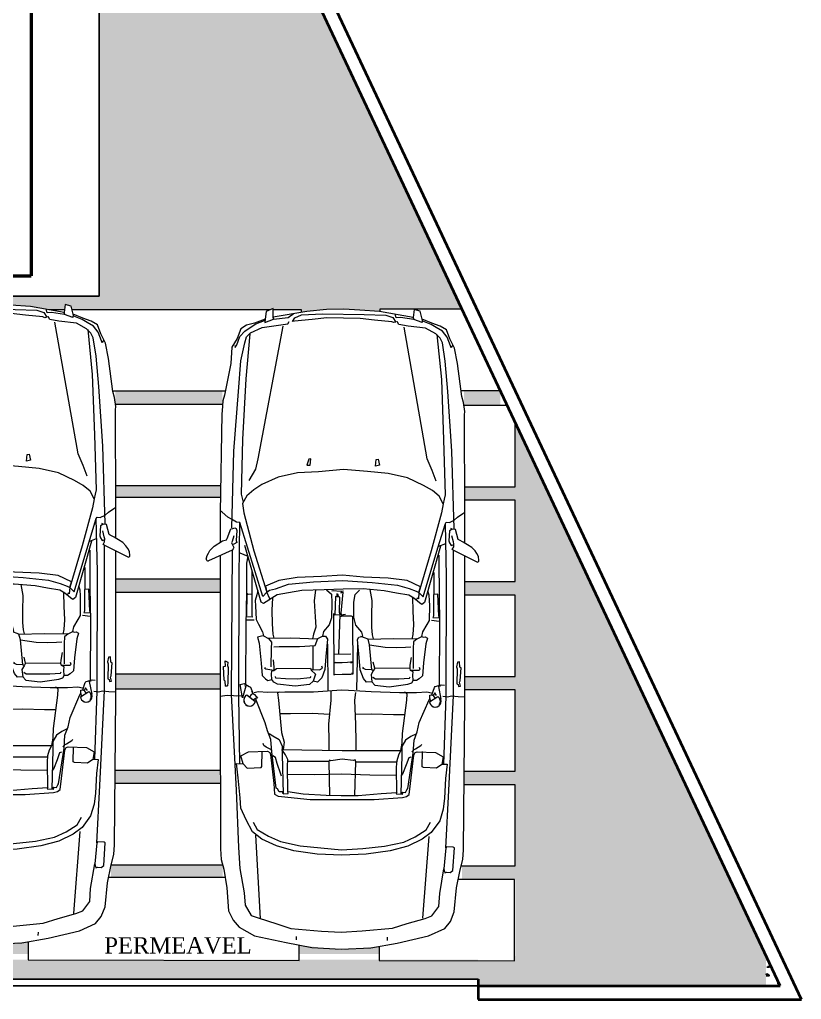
# Model space of a CAD drawing. Header units: centimetres. Extents: x -48696 to 156237, y -5617 to 29024.
# Drawn here: x -12440 to -11863, y 13970 to 14694 of the extents above; entities that cross this region are included whole.
import ezdxf

# ---------------------------------------------------------------- set-up
doc = ezdxf.new("R2010")
doc.units = ezdxf.units.CM
doc.layers.add('ACESSORIOS', color=2, linetype='Continuous')
doc.layers.add('Portas-Cotas', color=2, linetype='Continuous')
for name, color, linetype, lineweight in [('Parede Baixa', 5, 'Continuous', 50), ('Parede Corte', 4, 'Continuous', 40), ('Pisos Externos', 15, 'Continuous', 9), ('Vaga', 184, 'Continuous', 13)]:
    doc.layers.add(name, color=color, linetype=linetype, lineweight=lineweight)
doc.styles.add('Valéria', font='romantic.ttf', dxfattribs={"height": 10})
pattern_1 = [(360, (2776.694, 2662.583), (15, 15), [2.25, -0.45, 0.6, -0.45, 2.25, -9]), (360, (2775.944, 2663.033), (15, 15), [1.5, -1.125, 2.25, -1.125, 1.5, -7.5]), (360, (2781.194, 2669.033), (15, 15), [1.875, -0.75, 1.875, -10.5]), (360, (2773.694, 2672.033), (15, 15), [0.75, -1.5, 0.75, -12]), (90, (2775.194, 2672.033), (-15, 15), [1.35, -13.65]), (90, (2779.694, 2663.033), (-15, 15), [1.5, -13.5]), (90, (2783.444, 2669.033), (-15, 15), [1.5, -13.5]), (45, (2781.644, 2662.883), (5e-15, 15), [1.5, -19.713203]), (135, (2777.744, 2662.883), (-15, 5e-15), [1.5, -19.713203]), (63.43495, (2781.194, 2662.958), (8e-10, 15), [1.5, -32.04102]), (75.963757, (2780.4442, 2663.033), (5e-10, 15), [1.5, -60.346584]), (75.963757, (2784.1942, 2669.033), (5e-10, 15), [1.2, -60.646584]), (75.963757, (2775.4942, 2672.033), (5e-10, 15), [1.05, -60.796584]), (104.036243, (2778.9442, 2663.033), (-5e-10, 15), [1.5, -60.346584]), (104.036243, (2782.6942, 2669.033), (-5e-10, 15), [1.2, -60.646584]), (104.036243, (2774.8942, 2672.033), (-5e-10, 15), [1.05, -60.796584]), (116.56505, (2778.194, 2662.958), (-6e-09, 15), [1.5, -32.041002])]

# ---------------------------------------------------------------- blocks, each defined once
blk = doc.blocks.new('Audi A4 Cab dessus')
at = {"color": 0, "linetype": 'Continuous', "flags": 128}
for points in [[(0.841, -0.23), (0.8417, 0.7715), (0.838, 1.7799), (0.8336, 1.8519), (0.8155, 1.9203), (0.7966, 2.0469), (0.7841, 2.2046), (0.7524, 2.2693), (0.7105, 2.3167), (0.6068, 2.377), (0.3901, 2.4221), (0.2129, 2.4556), (0.0121, 2.4683), (-0.1902, 2.4586), (-0.3715, 2.4252), (-0.5852, 2.3759), (-0.696, 2.3247), (-0.7348, 2.2778), (-0.7613, 2.2123), (-0.7762, 2.0474), (-0.8019, 1.9236), (-0.8198, 1.853), (-0.824, 1.7861), (-0.834, 0.774), (-0.8347, -0.2263)], [(0.7584, -0.2673), (0.7669, 0.7224), (0.7321, 1.3788), (0.7164, 1.7697), (0.7075, 1.9136), (0.6778, 2.0813), (0.6697, 2.1669), (0.6293, 2.2367), (0.5811, 2.2532), (0.4536, 2.2926), (0.3571, 2.3256), (0.1476, 2.3432), (0.0137, 2.3517), (-0.1303, 2.3428), (-0.3375, 2.3245), (-0.4383, 2.2905), (-0.5613, 2.2579), (-0.6073, 2.2384), (-0.6562, 2.1743), (-0.6618, 2.085), (-0.6903, 1.9165)], [(-0.3024, 2.385), (-0.301, 2.4073)], [(0.3203, 2.3816), (0.3217, 2.404)], [(-0.5878, 1.695), (-0.5448, 2.256)], [(0.5992, 1.6874), (0.5666, 2.2577)], [(-0.6777, 1.1988), (-0.713, 1.201), (-0.7024, 1.2989), (-0.6939, 1.4328), (-0.6847, 1.5084), (-0.6618, 1.5876), (-0.6029, 1.6691), (-0.5418, 1.7145), (-0.4447, 1.7622), (-0.3216, 1.7947), (-0.159, 1.8159), (0.0073, 1.8233), (0.1772, 1.8171), (0.337, 1.7936), (0.4558, 1.7592), (0.556, 1.7126), (0.6201, 1.6637), (0.6641, 1.5803), (0.6995, 1.5019), (0.704, 1.4299), (0.7178, 1.2946), (0.7295, 1.1953), (0.6849, 1.1981), (0.6994, 1.1434), (0.6483, 1.1153), (0.518, 1.11), (0.5007, 1.1201), (0.4971, 1.1337), (0.4738, 1.3324), (0.4693, 1.4044), (0.4434, 1.4194), (0.4211, 1.4208), (0.2253, 1.4421), (0.0057, 1.4425), (-0.2138, 1.4429), (-0.4074, 1.4282), (-0.4348, 1.421), (-0.4535, 1.4087), (-0.4627, 1.3331), (-0.484, 1.1373), (-0.4941, 1.12), (-0.5077, 1.1164), (-0.633, 1.1198), (-0.6849, 1.1499), (-0.677, 1.2032), (-0.6396, 1.2278), (-0.5504, 1.2221), (-0.5417, 1.2171), (-0.5437, 1.1142)], [(-0.7038, 1.774), (-0.7241, 1.3809), (-0.7562, 0.7287), (-0.7561, -0.266), (-0.7475, -0.2711), (-0.7575, -0.2884), (-0.7589, -0.3107), (-0.7553, -0.3243), (-0.7445, -0.3654)], [(0.6159, 1.5968), (0.5877, 1.6478), (0.5099, 1.6931), (0.4271, 1.7297), (0.2946, 1.7604), (0.1521, 1.7739), (0.0095, 1.7873), (-0.1344, 1.7785), (-0.2834, 1.761), (-0.4151, 1.7334), (-0.4935, 1.698), (-0.5683, 1.649), (-0.5984, 1.5971)], [(0.3787, 1.3877), (0.2721, 1.4033), (0.1159, 1.4132), (0.013, 1.4152), (-0.1036, 1.4136), (-0.2613, 1.4011), (-0.3692, 1.3944), (-0.3668, 1.2195), (-0.3696, 1.1749), (-0.3811, 1.1353), (-0.3967, 1.1058), (-0.404, 1.0561), (-0.4082, 0.9891), (-0.4359, 0.7623), (-0.4387, 0.7177), (-0.4215, 0.7077)], [(-0.0813, 1.4122), (-0.0867, 1.184), (-0.0831, 1.1703), (-0.0695, 1.1739), (0.0061, 1.1647), (0.0831, 1.1777), (0.0918, 1.1727), (0.0968, 1.1814), (0.3747, 1.1818)], [(0.0968, 1.1814), (0.0936, 1.4146)], [(-0.3692, 1.3944), (-0.3642, 1.4031), (-0.4088, 1.4059), (-0.4052, 1.3922), (-0.4275, 1.3936), (-0.4376, 1.3763), (-0.4426, 1.3677), (-0.4804, 1.1236), (-0.486, 1.0344), (-0.5075, 0.9775), (-0.5204, 0.9155), (-0.5885, 0.7585)], [(-0.4975, 0.9947), (-0.4651, 1.0106), (-0.4277, 1.0352), (-0.4026, 1.0784), (-0.4034, 1.1367), (-0.3953, 1.405)], [(0.411, 1.4035), (0.375, 1.4013), (0.3787, 1.3877), (0.3811, 1.2128), (0.3783, 1.1681), (0.3942, 1.1358), (0.4187, 1.0984), (0.007, 1.1064), (-0.3967, 1.1058)], [(0.506, 0.9898), (0.48, 1.0049), (0.4368, 1.03), (0.4173, 1.076), (0.4165, 1.1343), (0.411, 1.4035), (0.4147, 1.3899), (0.437, 1.3885), (0.4492, 1.3698), (0.4579, 1.3648), (0.4871, 1.1165), (0.4907, 1.1028), (0.508, 1.0927), (0.5253, 1.0827), (0.5425, 1.0726), (0.5462, 1.059)], [(-0.4036, 1.2756), (-0.4086, 1.267), (-0.4352, 1.2014), (-0.4516, 1.1532), (-0.4653, 1.1496)], [(-0.3676, 1.2778), (-0.1841, 1.2752), (0.0081, 1.2676), (0.1967, 1.2737), (0.3803, 1.2711)], [(0.4213, 1.2819), (0.4249, 1.2682), (0.4517, 1.1949), (0.4625, 1.1539), (0.4798, 1.1438)], [(0.6849, 1.1981), (0.6553, 1.2268), (0.561, 1.2238), (0.556, 1.2152), (0.554, 1.1122)], [(-0.6907, 1.1996), (-0.7065, 0.7346), (-0.7089, -0.0853), (-0.7004, -0.4488)], [(-0.0867, 1.184), (-0.3646, 1.1835)], [(0.7072, 1.1967), (0.7137, 0.7303), (0.7113, -0.0896), (0.7061, -0.4567)], [(-0.5379, 1.0645), (-0.5329, 1.0732), (-0.5142, 1.0854), (-0.4955, 1.0977), (-0.4818, 1.1013), (-0.4717, 1.1186)], [(-0.0853, 0.7089), (-0.0775, 0.7622), (-0.0849, 0.9284), (-0.0865, 1.045), (-0.0873, 1.1033)], [(0.0846, 0.7027), (0.0838, 0.761), (0.0986, 0.9258), (0.097, 1.0424), (0.0962, 1.1007)], [(0.4344, 0.7075), (0.4481, 0.7111), (0.4422, 0.7608), (0.4203, 0.9818), (0.4022, 1.0501), (0.4093, 1.0985)], [(0.4871, 1.1165), (0.4951, 1.0308), (0.5182, 0.9711), (0.5327, 0.9164), (0.5985, 0.751)], [(-0.0805, 0.8565), (-0.1971, 0.8548), (-0.3447, 0.8597), (-0.4253, 0.8603)], [(0.0944, 0.8589), (0.206, 0.8519), (0.3586, 0.8557), (0.4329, 0.8551)], [(-0.6842, 0.7332), (-0.7152, 0.7396), (-0.7425, 0.7324), (-0.7872, 0.7352), (-0.8318, 0.738)], [(-0.5936, 0.7499), (-0.595, 0.7275), (-0.6086, 0.7239), (-0.6251, 0.6757), (-0.6301, 0.667), (-0.6711, 0.6562), (-0.6935, 0.6576)], [(-0.6661, 0.6648), (-0.6525, 0.6684), (-0.6697, 0.7553)], [(-0.5921, 0.7722), (-0.6482, 0.7354)], [(-0.6086, 0.7239), (-0.6173, 0.729), (-0.6295, 0.7477)], [(-0.5936, 0.7499), (-0.5972, 0.7635)], [(0.6266, 0.6999), (0.6143, 0.7186), (0.6057, 0.7236), (0.5848, 0.7473), (0.5985, 0.751), (0.6147, 0.7616)], [(0.5947, 0.7575), (0.5997, 0.7661)], [(0.5999, 0.7733), (0.6554, 0.7295)], [(0.6033, 0.7706), (0.6588, 0.7268)], [(0.6735, 0.6611), (0.6648, 0.6661), (0.6877, 0.7453), (0.7044, 0.6547), (0.6771, 0.6474), (0.6425, 0.6675), (0.6339, 0.6726), (0.6143, 0.7186), (0.628, 0.7222), (0.6395, 0.742)], [(-0.6396, 0.7304), (-0.6273, 0.7117), (-0.6173, 0.729)], [(0.6093, 0.7099), (0.582, 0.7027), (0.515, 0.7069), (0.3984, 0.7053), (0.2012, 0.7043), (0.0436, 0.6918), (0.0076, 0.6896), (-0.037, 0.6924), (-0.1933, 0.7022), (-0.3855, 0.7099), (-0.5021, 0.7083), (-0.574, 0.7038), (-0.605, 0.7103)], [(-0.0953, 0.6916), (-0.1014, 0.3828)], [(0.1019, 0.6926), (0.1045, 0.3788)], [(0.6914, 0.7317), (0.7273, 0.7339), (0.7497, 0.7325), (0.7943, 0.7297), (0.8417, 0.7352)], [(-0.6554, -0.2321), (-0.6562, -0.1738), (-0.6572, 0.0235), (-0.6605, 0.2567), (-0.6575, 0.6598)], [(-0.1981, 0.5547), (-0.182, 0.3834), (-0.1711, 0.3424), (-0.346, 0.3399), (-0.5073, 0.3411), (-0.5396, 0.3253), (-0.5483, 0.3303), (-0.562, 0.3267), (-0.5792, 0.3367), (-0.5678, 0.3763), (-0.5507, 0.5052), (-0.5451, 0.5945), (-0.5214, 0.6154), (-0.5027, 0.6276), (-0.4804, 0.6262)], [(-0.1975, 0.6353), (-0.2184, 0.659), (-0.3163, 0.6697), (-0.443, 0.6508), (-0.4703, 0.6435), (-0.4804, 0.6262), (-0.4781, 0.5902), (-0.4795, 0.5679), (-0.4623, 0.5579)], [(-0.2039, 0.6043), (-0.2212, 0.6144), (-0.3018, 0.615), (-0.3824, 0.6156), (-0.4544, 0.6112), (-0.4594, 0.6025)], [(-0.4586, 0.5442), (-0.2168, 0.5424), (-0.2067, 0.5597), (-0.1916, 0.5856), (-0.1975, 0.6353), (-0.1615, 0.6375), (-0.1406, 0.6138), (-0.1175, 0.5541), (-0.1094, 0.4684), (-0.0991, 0.3468), (-0.1092, 0.3295), (-0.1365, 0.3223), (-0.1293, 0.2949), (-0.0875, 0.2475), (-0.073, 0.1928), (-0.075, 0.0899), (-0.0828, 0.0366), (-0.1116, 0.007)], [(0.473, 0.3959), (0.437, 0.3937), (0.3787, 0.3929), (0.2981, 0.3935), (0.1902, 0.3868), (0.1737, 0.3386), (0.1413, 0.3227), (0.119, 0.3241), (0.1067, 0.3428), (0.1188, 0.463), (0.1244, 0.5523), (0.1459, 0.6092), (0.1747, 0.6387), (0.2056, 0.6323)], [(0.4787, 0.4852), (0.4728, 0.5348), (0.4742, 0.5571), (0.4555, 0.5449), (0.2223, 0.5416), (0.2187, 0.5553), (0.1891, 0.5841), (0.2056, 0.6323), (0.2293, 0.6532), (0.3287, 0.6649), (0.4489, 0.6528), (0.4748, 0.6378), (0.4871, 0.6191)], [(0.2215, 0.5999), (0.2265, 0.6086), (0.3122, 0.6166), (0.3928, 0.616), (0.4598, 0.6118), (0.4634, 0.5982)], [(0.5444, 0.3197), (0.5581, 0.3233), (0.5854, 0.3306), (0.5746, 0.3716), (0.5607, 0.5069), (0.5526, 0.5925), (0.5317, 0.6163), (0.5144, 0.6263), (0.4871, 0.6191), (0.4893, 0.5831), (0.4879, 0.5608), (0.4742, 0.5571), (0.5275, 0.5493), (0.5362, 0.5443), (0.5311, 0.5356)], [(0.6508, -0.2254), (0.6611, -0.1761), (0.66, 0.0212), (0.6655, 0.2493), (0.6684, 0.6525)], [(0.8037, 0.6663), (0.7901, 0.6627)], [(-0.522, 0.5347), (-0.5256, 0.5484), (-0.5206, 0.5571), (-0.4623, 0.5579), (-0.4586, 0.5442), (-0.46, 0.5219), (-0.4679, 0.4686)], [(-0.5073, 0.3411), (-0.4835, 0.3621), (-0.4807, 0.4067), (-0.4809, 0.5456)], [(-0.2168, 0.5424), (-0.2059, 0.5014)], [(-0.2067, 0.5597), (-0.1981, 0.5547), (-0.1534, 0.5519), (-0.1361, 0.5418)], [(-0.1359, 0.542), (-0.1409, 0.5334)], [(0.0163, 0.1872), (0.0026, 0.1836), (-0.0557, 0.1827), (-0.0643, 0.1878), (-0.0664, 0.5822), (-0.0527, 0.5859), (0.0056, 0.5867), (0.0639, 0.5875), (0.0502, 0.5838)], [(-0.0593, 0.5807), (-0.0643, 0.5721)], [(0.0559, 0.1757), (0.0645, 0.1707), (0.0639, 0.5875)], [(0.205, 0.5517), (0.1604, 0.5545), (0.1417, 0.5422), (0.1453, 0.5286)], [(0.2187, 0.5553), (0.205, 0.5517), (0.2038, 0.3905)], [(-0.0533, 0.5052), (-0.067, 0.5016), (0.005, 0.506), (0.0633, 0.5068)], [(-0.0637, 0.4982), (-0.05, 0.5018)], [(0.5837, 0.0112), (0.5895, 0.039), (0.6009, 0.0787), (0.5987, 0.1146), (0.5957, 0.2089), (0.5798, 0.2413), (0.5517, 0.2924), (0.5444, 0.3197), (0.5098, 0.3398), (0.4889, 0.3635), (0.4917, 0.4082), (0.4951, 0.5334)], [(-0.0525, 0.4469), (0.0641, 0.4485)], [(0.0281, 0.4463), (0.0199, 0.1735)], [(-0.4759, 0.0569), (-0.4789, 0.1512), (-0.4819, 0.2454), (-0.4777, 0.3124), (-0.4713, 0.3434)], [(-0.182, 0.3834), (-0.2885, 0.3991), (-0.3692, 0.3997), (-0.4275, 0.3988), (-0.4634, 0.3966)], [(-0.1836, 0.0026), (-0.1966, 0.0796), (-0.1946, 0.1825), (-0.194, 0.2632), (-0.1999, 0.3128), (-0.2071, 0.3402)], [(-0.1711, 0.3424), (-0.1229, 0.3259)], [(0.1753, 0.3432), (0.3572, 0.336), (0.5098, 0.3398)], [(0.1886, 0.006), (0.1978, 0.0816), (0.1912, 0.1896), (0.1868, 0.2616), (0.2032, 0.3098), (0.2097, 0.3408)], [(0.4833, 0.0603), (0.4885, 0.144), (0.4855, 0.2383), (0.4811, 0.3103), (0.4738, 0.3376)], [(-0.5396, 0.3253), (-0.5461, 0.2943), (-0.5762, 0.2424), (-0.5913, 0.2165), (-0.5933, 0.1135), (-0.5911, 0.0776), (-0.5889, 0.0416), (-0.5816, 0.0142)], [(0.1133, 0.0046), (0.0784, 0.0354), (0.0776, 0.0937), (0.0796, 0.1966), (0.0961, 0.2449), (0.1349, 0.2917), (0.1413, 0.3227)], [(-0.605, 0.2129), (-0.6582, 0.2207)], [(0.6094, 0.2126), (0.6646, 0.2133)], [(-0.621, -0.1132), (-0.62, 0.1869), (-0.615, 0.1956), (-0.6597, 0.1984), (-0.656, 0.1847), (-0.6488, 0.0354), (-0.6454, 0.0386), (-0.6205, 0.035)], [(0.0101, 0.0173), (0.0151, 0.0259), (0.0014, 0.0223), (0.0149, 0.1649), (0.0112, 0.1785), (-0.0024, 0.1749), (-0.0161, 0.1713)], [(0.6243, -0.12), (0.6252, 0.1802), (0.6216, 0.1939), (0.6632, 0.191), (0.6582, 0.1824), (0.6559, 0.0297), (0.6503, 0.0347), (0.6248, 0.0329)], [(-0.6683, -0.294), (-0.5587, 0.0934), (-0.54, 0.1057), (-0.5227, 0.0957), (-0.4845, 0.0619), (-0.4499, 0.0418), (-0.3657, 0.0275), (-0.2815, 0.0132), (-0.1389, -0.0002), (0, 0), (0.1303, 0.0052), (0.2829, 0.0091), (0.3735, 0.0258), (0.4505, 0.0388), (0.4879, 0.0634), (0.5253, 0.0879), (0.544, 0.1002), (0.5613, 0.0901), (0.6713, -0.2977)], [(0.5066, 0.0756), (0.5039, 0.07), (0.5016, 0.067), (0.5211, 0.0209), (0.5024, 0.0087), (0.4614, -0.0022), (0.3744, -0.0325), (0.2031, -0.0486), (0.0008, -0.0583), (-0.2, -0.0457), (-0.3735, -0.0258), (-0.4528, -0.0028), (-0.501, 0.0136), (-0.5183, 0.0237), (-0.5155, 0.0683), (-0.5068, 0.0633), (-0.4998, 0.0754)], [(-0.5183, 0.0237), (-0.5479, 0.0524), (-0.6496, -0.2817), (-0.7004, -0.4488), (-0.7054, -0.4574), (-0.7278, -0.456), (-0.7601, -0.4719), (-0.7838, -0.4928), (-0.8212, -0.5174), (-0.8349, -0.5263)], [(-0.643, -1.7429), (-0.673, -1.4363), (-0.6873, -1.0232), (-0.6994, -0.646), (-0.693, -0.6151), (-0.6865, -0.5841), (-0.6737, -0.5222), (-0.6035, -0.2622), (-0.5183, 0.0237), (-0.5298, -0.0149), (-0.4383, -0.0575), (-0.3094, -0.0746), (-0.1395, -0.0808), (0.003, -0.0943), (0.147, -0.0854), (0.3132, -0.078), (0.4399, -0.0591), (0.532, -0.0201), (0.5211, 0.0209)], [(-0.6865, -0.5841), (-0.6584, -0.6352), (-0.6115, -0.674), (-0.551, -0.7091), (-0.4422, -0.7608), (-0.3098, -0.7916), (-0.1672, -0.805), (-0.0024, -0.8199), (0.1689, -0.8038), (0.3129, -0.7949), (0.4446, -0.7674), (0.5554, -0.7161), (0.6114, -0.6793), (0.6589, -0.6375), (0.689, -0.5856), (0.6796, -0.5223), (0.6108, -0.2625), (0.5211, 0.0209), (0.5499, 0.0505), (0.654, -0.2876), (0.7061, -0.4567), (0.7284, -0.4581), (0.763, -0.4782), (0.789, -0.4933), (0.8272, -0.5271), (0.8406, -0.5349)], [(-0.0036, 0.0137), (0.0101, 0.0173), (0.077, 0.0131), (0.0633, 0.0095)], [(-0.93, -0.1951), (-0.9282, -0.2238), (-0.916, -0.2425), (-0.9037, -0.2612), (-0.8828, -0.285), (-0.8223, -0.3201), (-0.7963, -0.3352), (-0.7877, -0.3402), (-0.7696, -0.4086), (-0.7473, -0.41), (-0.7286, -0.3977), (-0.7243, -0.3308), (-0.728, -0.3171), (-0.7402, -0.2984), (-0.7539, -0.302)], [(-0.7561, -0.266), (-0.9155, -0.1855)], [(0.7477, -0.3652), (0.7592, -0.3256), (0.7642, -0.317), (0.7483, -0.2846), (0.7533, -0.276), (0.7584, -0.2673), (0.9222, -0.1934)], [(0.7077, -0.2469), (0.6508, -0.2254)], [(0.9361, -0.2045), (0.9311, -0.2289), (0.921, -0.2462), (0.911, -0.2635), (0.8822, -0.2931), (0.8261, -0.3299), (0.7988, -0.3371), (0.7938, -0.3457), (0.7672, -0.4113), (0.7536, -0.4149), (0.7399, -0.4185), (0.7312, -0.4135), (0.7276, -0.3998), (0.7318, -0.3329), (0.7282, -0.3192), (0.7469, -0.3069), (0.7579, -0.304)], [(-0.8348, -0.3129), (-0.8349, -0.521), (-0.8324, -1.1933), (-0.8339, -1.2156), (-0.8244, -1.2789), (-0.8135, -1.3199), (-0.783, -1.5459), (-0.7626, -1.6503), (-0.7309, -1.715), (-0.7078, -1.7747), (-0.6645, -1.7998), (-0.6076, -1.8213), (-0.5421, -1.8479), (-0.5276, -1.9026), (-0.488, -1.914), (-0.4802, -1.8607), (-0.4838, -1.8471), (-0.4802, -1.8607), (-0.2498, -1.9021), (-0.1159, -1.9106), (-0.0043, -1.9176), (0.1123, -1.916), (0.2476, -1.9021), (0.4786, -1.8629), (0.4794, -1.9212), (0.5255, -1.9017), (0.5333, -1.8484), (0.6067, -1.8217), (0.6614, -1.8072), (0.6988, -1.7826), (0.7253, -1.7171), (0.7605, -1.6566), (0.7675, -1.545), (0.8125, -1.3283), (0.824, -1.2887), (0.8282, -1.2217), (0.8296, -1.1994), (0.8408, -0.5235), (0.841, -0.3201)], [(-0.7006, -0.3099), (-0.6546, -0.2904)], [(-0.7609, -0.4136), (-0.745, -0.9434), (-0.717, -1.3529), (-0.6987, -1.5602), (-0.6798, -1.6868), (-0.6639, -1.7192), (-0.6344, -1.748), (-0.5652, -1.7882), (-0.445, -1.8002), (-0.3831, -1.8131), (-0.3708, -1.8318)], [(0.7622, -0.4199), (0.7472, -0.9433), (0.7168, -1.3536), (0.6992, -1.5631), (0.6734, -1.6869), (0.662, -1.7266), (0.6332, -1.7561), (0.5548, -1.7915), (0.4418, -1.8068), (0.3785, -1.8162), (0.3685, -1.8335)], [(0.6383, -1.7475), (0.6666, -1.4401), (0.6883, -1.0247), (0.6985, -0.6489), (0.6913, -0.6216), (0.684, -0.5942)], [(-0.6381, -0.7395), (-0.6113, -0.8129), (-0.5759, -0.8913), (-0.4176, -1.793)], [(0.6432, -0.744), (0.598, -0.8218), (0.5801, -0.8924), (0.4109, -1.8004)], [(-0.7504, -1.669), (-0.7403, -1.6517), (-0.7367, -1.6653), (-0.7136, -1.725), (-0.6804, -1.7675), (-0.6372, -1.7926), (-0.6026, -1.8127), (-0.5457, -1.8342), (-0.5421, -1.8479), (-0.5407, -1.8256), (-0.4838, -1.8471), (-0.3928, -1.8591), (-0.3638, -1.8582), (-0.3573, -1.8828)], [(0.7418, -1.6688), (0.7382, -1.6552), (0.7281, -1.6725), (0.7066, -1.7294), (0.6728, -1.7676), (0.6354, -1.7921), (0.5981, -1.8166), (0.5383, -1.8397), (0.5333, -1.8484), (0.5347, -1.8261), (0.475, -1.8492)], [(-0.1454, -1.8818), (-0.293, -1.877), (-0.3412, -1.8605), (-0.3609, -1.8284), (-0.3472, -1.8248), (-0.3348, -1.8296), (-0.2146, -1.8416), (-0.1167, -1.8523), (0.1115, -1.8577), (0.2108, -1.846), (0.3325, -1.8357), (0.3461, -1.8321), (0.3311, -1.8581), (0.285, -1.8776), (0.1411, -1.8864), (-0.1454, -1.8818)], [(0.475, -1.8492), (0.3757, -1.8609), (0.357, -1.8731), (0.3383, -1.8854)]]:
    blk.add_lwpolyline(points, dxfattribs=at)
for points in [[(-0.6976, 1.9439), (-0.7113, 1.9403), (-0.7336, 1.9417), (-0.7523, 1.9294), (-0.7621, 1.7732), (-0.7535, 1.7682), (-0.7088, 1.7654), (-0.7038, 1.774), (-0.6903, 1.9165)], [(-0.5936, 0.7499), (-0.5885, 0.7585)], [(-0.7791, 0.6495), (-0.7878, 0.6546), (-0.7914, 0.6682), (-0.805, 0.6646), (-0.7978, 0.6373), (-0.8028, 0.6286), (-0.8085, 0.5394), (-0.7998, 0.5343), (-0.7976, 0.4983), (-0.7839, 0.502), (-0.7775, 0.5329), (-0.7811, 0.5466)], [(0.7901, 0.6627), (0.8037, 0.6663), (0.806, 0.6303), (0.8146, 0.6253), (0.8176, 0.531), (0.804, 0.5274), (0.8062, 0.4914), (0.7889, 0.5015), (0.7903, 0.5238), (0.7867, 0.5375), (0.7887, 0.6404)], [(0.0496, 0.5032), (0.0633, 0.5068)], [(0.0559, 0.1757), (0.0199, 0.1735), (0.0235, 0.1598), (0.0215, 0.0569), (0.0525, 0.0505)], [(0.0338, 0.0382), (0.0424, 0.0332), (0.0436, 0.0523), (0.0302, 0.0519)], [(-0.7386, -0.415), (-0.7473, -0.41)], [(-0.2398, -0.8901), (-0.2506, -0.849), (-0.2233, -0.8418), (-0.2261, -0.8864)], [(0.2353, -0.8886), (0.2468, -0.849), (0.2244, -0.8476), (0.2216, -0.8922)], [(0.4786, -1.8629), (0.475, -1.8492)]]:
    blk.add_lwpolyline(points, close=True, dxfattribs=at)
for points in [[(-0.6074, 0.8003, 0.753554), (-0.6697, 0.7553)], [(-0.5921, 0.7722, 0.624869), (-0.6592, 0.7981)], [(-0.6586, 0.7925, 0.429634), (-0.6482, 0.7354)], [(0.6673, 0.7905, 0.624869), (0.5997, 0.7661)], [(0.6768, 0.7474, 0.753554), (0.6155, 0.7938)], [(0.6606, 0.7278, 0.429634), (0.6723, 0.7847)], [(-0.9155, -0.1855, 0.579223), (-0.93, -0.1951)], [(0.9361, -0.2045, 0.612971), (0.9222, -0.1934)]]:
    blk.add_lwpolyline(points, format="xyb", dxfattribs=at)

msp = doc.modelspace()

# ---------------------------------------------------------------- hatches: boundary and pattern name
h = msp.add_hatch()
h.set_pattern_fill('GRASS2', color=74, scale=15, pattern_type=2)
h.set_pattern_definition(pattern_1)
h.paths.add_polyline_path([(-12701.81742, 13998.62809), (-13087.8183, 13998.62809), (-13087.8183, 14248.52817), (-12701.81742, 14248.52817)])
h.paths.add_polyline_path([(-12582.81816, 14248.62092), (-12601.81742, 14248.62092), (-12601.81742, 13998.62809), (-12582.81816, 13998.62809)])
h.paths.add_polyline_path([(-12433.78221, 14012.89298), (-12460.346, 14010.97364), (-12483.29818, 14012.33712), (-12483.29818, 14003.7309), (-12433.78221, 14003.7309)])
h.paths.add_polyline_path([(-12546.93425, 14070.03309), (-12582.81816, 14070.03309), (-12582.81816, 14059.64112), (-12546.93425, 14059.64112)])
h.paths.add_polyline_path([(-12549.52529, 14129.64112), (-12582.67759, 14129.64112), (-12582.67759, 14139.64112), (-12549.52529, 14139.64112)])
h.paths.add_polyline_path([(-12549.75646, 14199.64112), (-12582.67759, 14199.64112), (-12582.67759, 14209.64112), (-12549.75646, 14209.64112)])
h.paths.add_polyline_path([(-12549.70741, 14269.64112), (-12582.67759, 14269.64112), (-12582.67759, 14279.64112), (-12549.70741, 14279.64112)])
h.paths.add_polyline_path([(-12549.55936, 14339.64112), (-12582.67759, 14339.64112), (-12582.67759, 14349.64112), (-12549.55936, 14349.64112)])
h.paths.add_polyline_path([(-12548.24139, 14409.64112), (-12582.67759, 14409.64112), (-12582.67759, 14419.64112), (-12548.24139, 14419.64112)])
h.paths.add_polyline_path([(-12582.67759, 14489.64112), (-12582.67759, 14479.64112), (-12516.01529, 14479.64112), (-12515.67754, 14481.93729), (-12510.71583, 14484.03929), (-12510.65486, 14479.64112), (-12499.52442, 14479.79543), (-12485.73288, 14481.98281), (-12471.92552, 14483.39945), (-12458.58342, 14483.65326), (-12447.98512, 14483.08341), (-12432.88598, 14482.13238), (-12427.09416, 14481.3097), (-12418.49873, 14479.53819), (-12406.9996, 14479.53819), (-12406.45121, 14483.26724), (-12402.1825, 14482.03247), (-12401.52201, 14479.53819), (-12255.10174, 14479.53819), (-12253.17756, 14480.35336), (-12253.17756, 14479.53819), (-12232.12716, 14479.53819), (-12231.8121, 14477.68266), (-12212.93202, 14480.34968), (-12200.36817, 14480.34968), (-12174.45805, 14478.27751), (-12174.45805, 14479.91132), (-12113.68594, 14479.91132), (-12490.84491, 15282.94993), (-12606.58768, 15282.94993), (-12606.58768, 15100.46001), (-12497.36462, 15100.42825), (-12497.36462, 14853.77482), (-12381.51336, 14853.77482), (-12381.51336, 14489.64112)])
h.paths.add_polyline_path([(-12369.42263, 14409.64112), (-12290.47085, 14409.64112), (-12290.47085, 14419.53819), (-12369.42263, 14419.53819)])
h.paths.add_polyline_path([(-12369.12358, 14349.64112), (-12291.94016, 14349.64112), (-12291.94016, 14340.83564), (-12369.12358, 14340.83564)])
h.paths.add_polyline_path([(-12369.09969, 14280.83564), (-12292.16578, 14280.83564), (-12292.16578, 14270.75712), (-12369.09969, 14270.75712)])
h.paths.add_polyline_path([(-12369.14863, 14210.75712), (-12292.21572, 14210.75712), (-12292.21572, 14199.47849), (-12369.14863, 14199.47849)])
h.paths.add_polyline_path([(-12369.69382, 14139.47849), (-12292.00053, 14139.47849), (-12292.00053, 14129.64112), (-12369.69382, 14129.64112)])
h.paths.add_polyline_path([(-12372.61816, 14069.67794), (-12290.37137, 14069.67794), (-12290.37137, 14060.39334), (-12372.61816, 14060.39334)])
h.paths.add_polyline_path([(-12174.91461, 14009.45178), (-12202.79469, 14006.67377), (-12233.78221, 14010.41872), (-12233.78221, 14003.7309), (-12174.91461, 14003.7309)])
h.paths.add_polyline_path([(-12074.45805, 14396.38814), (-12074.37629, 13998.73654), (-11887.73699, 13998.82575)])
h.paths.add_polyline_path([(-12074.45805, 14068.82575), (-12113.66335, 14068.82575), (-12113.66335, 14058.82575), (-12074.45805, 14058.82575)])
h.paths.add_polyline_path([(-12074.45805, 14138.82575), (-12112.22422, 14138.82575), (-12112.22422, 14128.82575), (-12074.45805, 14128.82575)])
h.paths.add_polyline_path([(-12074.45805, 14208.82575), (-12111.61612, 14208.82575), (-12111.61612, 14198.82575), (-12074.45805, 14198.82575)])
h.paths.add_polyline_path([(-12074.45805, 14278.82575), (-12111.56724, 14278.82575), (-12111.56724, 14268.82575), (-12074.45805, 14268.82575)])
h.paths.add_polyline_path([(-12074.45805, 14348.82575), (-12111.55919, 14348.82575), (-12111.55919, 14338.82575), (-12074.45805, 14338.82575)])
h.paths.add_polyline_path([(-12085.50606, 14419.91132), (-12112.31287, 14419.91132), (-12112.31287, 14408.82575), (-12085.50606, 14408.82575)])
h = msp.add_hatch()
h.set_pattern_fill('GRASS2', color=74, scale=15, pattern_type=2)
h.set_pattern_definition(pattern_1)
h.paths.add_polyline_path([(-13087.99866, 13980.09934), (-12701.85197, 13980.09934), (-12701.85197, 14001.91567), (-13087.99866, 14001.91567)])
h.paths.add_polyline_path([(-12583.29818, 13999.64112), (-12101.85197, 13999.64112), (-12101.85197, 13985.3021), (-12583.29818, 13985.3021)])
h.paths.add_polyline_path([(-12583.29818, 14002.15118), (-12601.85196, 14002.15118), (-12601.85196, 13980.18285), (-12583.29818, 13980.18285)])
h.paths.add_polyline_path([(-12074.9108, 13980.30764), (-11889.42382, 13980.30764), (-11889.42382, 14002.41732), (-12074.9108, 14002.41732)])
h.paths.add_polyline_path([(-12101.85094, 13980.3021), (-12074.91461, 13980.3021), (-12074.91461, 13998.82575), (-12101.85094, 13998.82575)])
h = msp.add_hatch()
h.set_pattern_fill('GRASS2', color=74, scale=15, pattern_type=2)
h.set_pattern_definition(pattern_1)
h.paths.add_polyline_path([(-11889.42382, 14002.41732), (-11879.0586, 13980.34791), (-11889.42382, 13980.34791)])

# ---------------------------------------------------------------- linework, layer by layer
for p in [(-12381.51336, 14853.77482), (-12582.67759, 14489.64112)]:
    msp.add_line(p, (-12381.51336, 14489.64112))
at = {"layer": 'ACESSORIOS'}
msp.add_lwpolyline([(-12581.85197, 13980.3021), (-12101.85197, 13980.3021), (-12101.85197, 13985.3021), (-12581.85197, 13985.3021)], close=True, dxfattribs=at)
at = {"layer": 'Parede Baixa'}
for p in [(-12431.51336, 14803.77482), (-12511.46061, 14504.64112)]:
    msp.add_line(p, (-12431.51336, 14504.64112), dxfattribs=at)
at = {"layer": 'Parede Corte'}
for p, q in [((-11863.31546, 13970.35115), (-12667.68698, 15683.00137)), ((-11879.0586, 13980.34791), (-12490.84491, 15282.94993)), ((-12101.85197, 13985.3021), (-12101.85197, 13970.3021))]:
    msp.add_line(p, q, dxfattribs=at)
at = {"layer": 'Parede Corte', "color": 4}
for p, q in [((-12101.85197, 13980.3021), (-11879.0586, 13980.34791)), ((-12101.85197, 13970.3021), (-11863.31546, 13970.35115))]:
    msp.add_line(p, q, dxfattribs=at)
at = {"layer": 'Pisos Externos'}
for p, q in [((-12433.78221, 13999.40132), (-12233.78221, 13999.08055)), ((-12174.91461, 13998.98613), (-12074.91461, 13998.82575))]:
    msp.add_line(p, q, dxfattribs=at)
for points in [[(-12406.9996, 14479.53819), (-12418.49873, 14479.53819)], [(-12255.10174, 14479.53819), (-12401.52201, 14479.53819)], [(-12232.12716, 14477.62917), (-12232.12716, 14479.53819), (-12253.16626, 14479.53819)], [(-12113.68594, 14479.91132), (-12174.45805, 14479.91132), (-12174.45805, 14478.27751)], [(-12371.40636, 14419.53819), (-12288.43516, 14419.53819)], [(-12114.41731, 14419.91132), (-12085.50606, 14419.91132)], [(-12290.47085, 14409.64112), (-12369.42263, 14409.64112)], [(-12080.29955, 14408.82575), (-12112.31287, 14408.82575)], [(-12111.59583, 14348.82575), (-12074.45805, 14348.82575), (-12074.45805, 14396.38814)], [(-12369.12358, 14349.64112), (-12291.79417, 14349.64112)], [(-12291.94016, 14340.83564), (-12369.09132, 14340.83564)], [(-12111.56025, 14278.82575), (-12074.45805, 14278.82575), (-12074.45805, 14338.82575), (-12111.55919, 14338.82575)], [(-12369.09969, 14280.83564), (-12292.15872, 14280.83564)], [(-12292.16578, 14270.75712), (-12369.10673, 14270.75712)], [(-12111.60914, 14208.82575), (-12074.45805, 14208.82575), (-12074.45805, 14268.82575), (-12111.56724, 14268.82575)], [(-12369.14863, 14210.75712), (-12292.20782, 14210.75712)], [(-12292.21572, 14199.47849), (-12369.15651, 14199.47849)], [(-12112.12565, 14138.82575), (-12074.45805, 14138.82575), (-12074.45805, 14198.82575), (-12111.61612, 14198.82575)], [(-12369.69382, 14139.47849), (-12292.03657, 14139.47849)], [(-12292.00053, 14129.64112), (-12369.79078, 14129.64112)], [(-12114.36163, 14068.82575), (-12074.45805, 14068.82575), (-12074.45805, 14128.82575), (-12112.22422, 14128.82575)], [(-12372.62581, 14069.64112), (-12290.26825, 14069.64112)], [(-12288.50721, 14060.39334), (-12374.54666, 14060.39334)], [(-12074.91461, 13998.82575), (-12074.91461, 14058.82575), (-12116.56839, 14058.82575)], [(-12433.78221, 14012.89298), (-12433.78221, 13999.40132)], [(-12233.78221, 13999.08055), (-12233.78221, 14010.41872)], [(-12174.91461, 14009.45178), (-12174.91461, 13998.98613)]]:
    msp.add_lwpolyline(points, dxfattribs=at)

# ---------------------------------------------------------------- block references
at = {"layer": 'Vaga', "xscale": 107.7733333333333, "yscale": 107.7733333333333, "zscale": 107.7733333333333, "rotation": 179.9999999999999}
for p in [(-12459.04437, 14276.98737), (-12201.50609, 14273.30144)]:
    msp.add_blockref('Audi A4 Cab dessus', p, dxfattribs=at)

# ---------------------------------------------------------------- texts
at = {"layer": 'Portas-Cotas', "insert": (-12323.25586, 14016.18516), "char_height": 12, "attachment_point": 2, "style": 'Valéria'}
msp.add_mtext('PERMEAVEL', dxfattribs=at)

doc.saveas('drawing.dxf')
